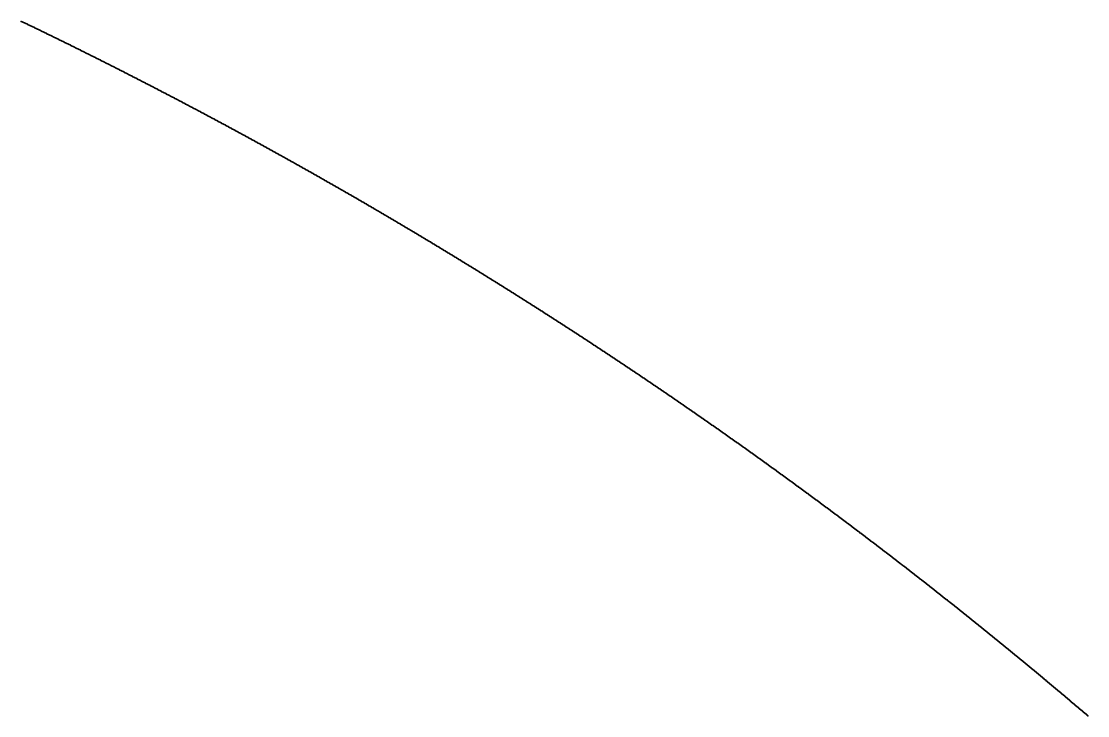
# Model space of a CAD drawing. Header units: metres. Extents: x -84 to 84, y -84 to 84.
# Drawn here: x 36.35 to 54.55, y 63.93 to 75.79 of the extents above; entities that cross this region are included whole.
import ezdxf

# ---------------------------------------------------------------- set-up
doc = ezdxf.new("R2010")
doc.units = ezdxf.units.M

msp = doc.modelspace()

# ---------------------------------------------------------------- linework, layer by layer
for p in [(36.349, 75.788), (36.362, 75.782), (36.376, 75.776), (36.389, 75.769), (36.402, 75.763), (36.415, 75.757), (36.428, 75.75), (36.442, 75.744), (36.455, 75.737), (36.468, 75.731), (36.481, 75.725), (36.494, 75.718), (36.508, 75.712), (36.521, 75.706), (36.534, 75.699), (36.547, 75.693), (36.56, 75.686), (36.574, 75.68), (36.587, 75.674), (36.6, 75.667), (36.613, 75.661), (36.627, 75.654), (36.64, 75.648), (36.653, 75.642), (36.666, 75.635), (36.679, 75.629), (36.692, 75.622), (36.706, 75.616), (36.719, 75.61), (36.732, 75.603), (36.745, 75.597), (36.758, 75.59), (36.772, 75.584), (36.785, 75.577), (36.798, 75.571), (36.811, 75.565), (36.824, 75.558), (36.838, 75.552), (36.851, 75.545), (36.864, 75.539), (36.877, 75.532), (36.89, 75.526), (36.903, 75.52), (36.917, 75.513), (36.93, 75.507), (36.943, 75.5), (36.956, 75.494), (36.969, 75.487), (36.982, 75.481), (36.996, 75.474), (37.009, 75.468), (37.022, 75.461), (37.035, 75.455), (37.048, 75.448), (37.061, 75.442), (37.075, 75.436), (37.088, 75.429), (37.101, 75.423), (37.114, 75.416), (37.127, 75.41), (37.14, 75.403), (37.154, 75.397), (37.167, 75.39), (37.18, 75.384), (37.193, 75.377), (37.206, 75.371), (37.219, 75.364), (37.232, 75.358), (37.246, 75.351), (37.259, 75.345), (37.272, 75.338), (37.285, 75.332), (37.298, 75.325), (37.311, 75.319), (37.324, 75.312), (37.338, 75.305), (37.351, 75.299), (37.364, 75.292), (37.377, 75.286), (37.39, 75.279), (37.403, 75.273), (37.416, 75.266), (37.43, 75.26), (37.443, 75.253), (37.456, 75.247), (37.469, 75.24), (37.482, 75.234), (37.495, 75.227), (37.508, 75.22), (37.521, 75.214), (37.535, 75.207), (37.548, 75.201), (37.561, 75.194), (37.574, 75.188), (37.587, 75.181), (37.6, 75.175), (37.613, 75.168), (37.626, 75.161), (37.64, 75.155), (37.653, 75.148), (37.666, 75.142), (37.679, 75.135), (37.692, 75.128), (37.705, 75.122), (37.718, 75.115), (37.731, 75.109), (37.744, 75.102), (37.757, 75.095), (37.771, 75.089), (37.784, 75.082), (37.797, 75.076), (37.81, 75.069), (37.823, 75.062), (37.836, 75.056), (37.849, 75.049), (37.862, 75.043), (37.875, 75.036), (37.888, 75.029), (37.902, 75.023), (37.915, 75.016), (37.928, 75.01), (37.941, 75.003), (37.954, 74.996), (37.967, 74.99), (37.98, 74.983), (37.993, 74.976), (38.006, 74.97), (38.019, 74.963), (38.032, 74.956), (38.045, 74.95), (38.059, 74.943), (38.072, 74.936), (38.085, 74.93), (38.098, 74.923), (38.111, 74.917), (38.124, 74.91), (38.137, 74.903), (38.15, 74.897), (38.163, 74.89), (38.176, 74.883), (38.189, 74.877), (38.202, 74.87), (38.215, 74.863), (38.228, 74.856), (38.241, 74.85), (38.255, 74.843), (38.268, 74.836), (38.281, 74.83), (38.294, 74.823), (38.307, 74.816), (38.32, 74.81), (38.333, 74.803), (38.346, 74.796), (38.359, 74.79), (38.372, 74.783), (38.385, 74.776), (38.398, 74.769), (38.411, 74.763), (38.424, 74.756), (38.437, 74.749), (38.45, 74.743), (38.463, 74.736), (38.476, 74.729), (38.489, 74.722), (38.502, 74.716), (38.515, 74.709), (38.528, 74.702), (38.541, 74.696), (38.555, 74.689), (38.568, 74.682), (38.581, 74.675), (38.594, 74.669), (38.607, 74.662), (38.62, 74.655), (38.633, 74.648), (38.646, 74.642), (38.659, 74.635), (38.672, 74.628), (38.685, 74.621), (38.698, 74.615), (38.711, 74.608), (38.724, 74.601), (38.737, 74.594), (38.75, 74.587), (38.763, 74.581), (38.776, 74.574), (38.789, 74.567), (38.802, 74.56), (38.815, 74.554), (38.828, 74.547), (38.841, 74.54), (38.854, 74.533), (38.867, 74.526), (38.88, 74.52), (38.893, 74.513), (38.906, 74.506), (38.919, 74.499), (38.932, 74.492), (38.945, 74.486), (38.958, 74.479), (38.971, 74.472), (38.984, 74.465), (38.997, 74.458), (39.01, 74.452), (39.023, 74.445), (39.036, 74.438), (39.049, 74.431), (39.062, 74.424), (39.075, 74.417), (39.088, 74.411), (39.101, 74.404), (39.114, 74.397), (39.127, 74.39), (39.14, 74.383), (39.153, 74.376), (39.166, 74.37), (39.179, 74.363), (39.192, 74.356), (39.205, 74.349), (39.218, 74.342), (39.231, 74.335), (39.243, 74.329), (39.256, 74.322), (39.269, 74.315), (39.282, 74.308), (39.295, 74.301), (39.308, 74.294), (39.321, 74.287), (39.334, 74.28), (39.347, 74.274), (39.36, 74.267), (39.373, 74.26), (39.386, 74.253), (39.399, 74.246), (39.412, 74.239), (39.425, 74.232), (39.438, 74.225), (39.451, 74.219), (39.464, 74.212), (39.477, 74.205), (39.49, 74.198), (39.503, 74.191), (39.516, 74.184), (39.528, 74.177), (39.541, 74.17), (39.554, 74.163), (39.567, 74.156), (39.58, 74.149), (39.593, 74.143), (39.606, 74.136), (39.619, 74.129), (39.632, 74.122), (39.645, 74.115), (39.658, 74.108), (39.671, 74.101), (39.684, 74.094), (39.697, 74.087), (39.71, 74.08), (39.722, 74.073), (39.735, 74.066), (39.748, 74.059), (39.761, 74.052), (39.774, 74.045), (39.787, 74.039), (39.8, 74.032), (39.813, 74.025), (39.826, 74.018), (39.839, 74.011), (39.852, 74.004), (39.865, 73.997), (39.877, 73.99), (39.89, 73.983), (39.903, 73.976), (39.916, 73.969), (39.929, 73.962), (39.942, 73.955), (39.955, 73.948), (39.968, 73.941), (39.981, 73.934), (39.994, 73.927), (40.006, 73.92), (40.019, 73.913), (40.032, 73.906), (40.045, 73.899), (40.058, 73.892), (40.071, 73.885), (40.084, 73.878), (40.097, 73.871), (40.11, 73.864), (40.123, 73.857), (40.135, 73.85), (40.148, 73.843), (40.161, 73.836), (40.174, 73.829), (40.187, 73.822), (40.2, 73.815), (40.213, 73.808), (40.226, 73.801), (40.238, 73.794), (40.251, 73.787), (40.264, 73.78), (40.277, 73.773), (40.29, 73.766), (40.303, 73.759), (40.316, 73.752), (40.329, 73.745), (40.341, 73.737), (40.354, 73.73), (40.367, 73.723), (40.38, 73.716), (40.393, 73.709), (40.406, 73.702), (40.419, 73.695), (40.431, 73.688), (40.444, 73.681), (40.457, 73.674), (40.47, 73.667), (40.483, 73.66), (40.496, 73.653), (40.509, 73.646), (40.521, 73.639), (40.534, 73.632), (40.547, 73.624), (40.56, 73.617), (40.573, 73.61), (40.586, 73.603), (40.598, 73.596), (40.611, 73.589), (40.624, 73.582), (40.637, 73.575), (40.65, 73.568), (40.663, 73.561), (40.675, 73.553), (40.688, 73.546), (40.701, 73.539), (40.714, 73.532), (40.727, 73.525), (40.74, 73.518), (40.752, 73.511), (40.765, 73.504), (40.778, 73.497), (40.791, 73.489), (40.804, 73.482), (40.817, 73.475), (40.829, 73.468), (40.842, 73.461), (40.855, 73.454), (40.868, 73.447), (40.881, 73.439), (40.893, 73.432), (40.906, 73.425), (40.919, 73.418), (40.932, 73.411), (40.945, 73.404), (40.957, 73.397), (40.97, 73.389), (40.983, 73.382), (40.996, 73.375), (41.009, 73.368), (41.021, 73.361), (41.034, 73.354), (41.047, 73.346), (41.06, 73.339), (41.073, 73.332), (41.085, 73.325), (41.098, 73.318), (41.111, 73.311), (41.124, 73.303), (41.137, 73.296), (41.149, 73.289), (41.162, 73.282), (41.175, 73.275), (41.188, 73.267), (41.201, 73.26), (41.213, 73.253), (41.226, 73.246), (41.239, 73.239), (41.252, 73.231), (41.264, 73.224), (41.277, 73.217), (41.29, 73.21), (41.303, 73.203), (41.316, 73.195), (41.328, 73.188), (41.341, 73.181), (41.354, 73.174), (41.367, 73.166), (41.379, 73.159), (41.392, 73.152), (41.405, 73.145), (41.418, 73.137), (41.43, 73.13), (41.443, 73.123), (41.456, 73.116), (41.469, 73.109), (41.481, 73.101), (41.494, 73.094), (41.507, 73.087), (41.52, 73.08), (41.532, 73.072), (41.545, 73.065), (41.558, 73.058), (41.571, 73.05), (41.583, 73.043), (41.596, 73.036), (41.609, 73.029), (41.622, 73.021), (41.634, 73.014), (41.647, 73.007), (41.66, 73), (41.673, 72.992), (41.685, 72.985), (41.698, 72.978), (41.711, 72.97), (41.723, 72.963), (41.736, 72.956), (41.749, 72.949), (41.762, 72.941), (41.774, 72.934), (41.787, 72.927), (41.8, 72.919), (41.813, 72.912), (41.825, 72.905), (41.838, 72.897), (41.851, 72.89), (41.863, 72.883), (41.876, 72.876), (41.889, 72.868), (41.902, 72.861), (41.914, 72.854), (41.927, 72.846), (41.94, 72.839), (41.952, 72.832), (41.965, 72.824), (41.978, 72.817), (41.991, 72.81), (42.003, 72.802), (42.016, 72.795), (42.029, 72.788), (42.041, 72.78), (42.054, 72.773), (42.067, 72.766), (42.079, 72.758), (42.092, 72.751), (42.105, 72.743), (42.117, 72.736), (42.13, 72.729), (42.143, 72.721), (42.156, 72.714), (42.168, 72.707), (42.181, 72.699), (42.194, 72.692), (42.206, 72.685), (42.219, 72.677), (42.232, 72.67), (42.244, 72.662), (42.257, 72.655), (42.27, 72.648), (42.282, 72.64), (42.295, 72.633), (42.308, 72.625), (42.32, 72.618), (42.333, 72.611), (42.346, 72.603), (42.358, 72.596), (42.371, 72.588), (42.384, 72.581), (42.396, 72.574), (42.409, 72.566), (42.422, 72.559), (42.434, 72.551), (42.447, 72.544), (42.46, 72.537), (42.472, 72.529), (42.485, 72.522), (42.498, 72.514), (42.51, 72.507), (42.523, 72.5), (42.536, 72.492), (42.548, 72.485), (42.561, 72.477), (42.573, 72.47), (42.586, 72.462), (42.599, 72.455), (42.611, 72.447), (42.624, 72.44), (42.637, 72.433), (42.649, 72.425), (42.662, 72.418), (42.675, 72.41), (42.687, 72.403), (42.7, 72.395), (42.712, 72.388), (42.725, 72.38), (42.738, 72.373), (42.75, 72.365), (42.763, 72.358), (42.776, 72.35), (42.788, 72.343), (42.801, 72.336), (42.813, 72.328), (42.826, 72.321), (42.839, 72.313), (42.851, 72.306), (42.864, 72.298), (42.877, 72.291), (42.889, 72.283), (42.902, 72.276), (42.914, 72.268), (42.927, 72.261), (42.94, 72.253), (42.952, 72.246), (42.965, 72.238), (42.977, 72.231), (42.99, 72.223), (43.003, 72.216), (43.015, 72.208), (43.028, 72.201), (43.04, 72.193), (43.053, 72.186), (43.066, 72.178), (43.078, 72.17), (43.091, 72.163), (43.103, 72.155), (43.116, 72.148), (43.128, 72.14), (43.141, 72.133), (43.154, 72.125), (43.166, 72.118), (43.179, 72.11), (43.191, 72.103), (43.204, 72.095), (43.217, 72.088), (43.229, 72.08), (43.242, 72.072), (43.254, 72.065), (43.267, 72.057), (43.279, 72.05), (43.292, 72.042), (43.305, 72.035), (43.317, 72.027), (43.33, 72.02), (43.342, 72.012), (43.355, 72.004), (43.367, 71.997), (43.38, 71.989), (43.393, 71.982), (43.405, 71.974), (43.418, 71.966), (43.43, 71.959), (43.443, 71.951), (43.455, 71.944), (43.468, 71.936), (43.48, 71.929), (43.493, 71.921), (43.505, 71.913), (43.518, 71.906), (43.531, 71.898), (43.543, 71.89), (43.556, 71.883), (43.568, 71.875), (43.581, 71.868), (43.593, 71.86), (43.606, 71.852), (43.618, 71.845), (43.631, 71.837), (43.643, 71.83), (43.656, 71.822), (43.668, 71.814), (43.681, 71.807), (43.694, 71.799), (43.706, 71.791), (43.719, 71.784), (43.731, 71.776), (43.744, 71.768), (43.756, 71.761), (43.769, 71.753), (43.781, 71.746), (43.794, 71.738), (43.806, 71.73), (43.819, 71.723), (43.831, 71.715), (43.844, 71.707), (43.856, 71.7), (43.869, 71.692), (43.881, 71.684), (43.894, 71.677), (43.906, 71.669), (43.919, 71.661), (43.931, 71.654), (43.944, 71.646), (43.956, 71.638), (43.969, 71.631), (43.981, 71.623), (43.994, 71.615), (44.006, 71.608), (44.019, 71.6), (44.031, 71.592), (44.044, 71.584), (44.056, 71.577), (44.069, 71.569), (44.081, 71.561), (44.094, 71.554), (44.106, 71.546), (44.119, 71.538), (44.131, 71.531), (44.144, 71.523), (44.156, 71.515), (44.169, 71.507), (44.181, 71.5), (44.193, 71.492), (44.206, 71.484), (44.218, 71.477), (44.231, 71.469), (44.243, 71.461), (44.256, 71.453), (44.268, 71.446), (44.281, 71.438), (44.293, 71.43), (44.306, 71.422), (44.318, 71.415), (44.331, 71.407), (44.343, 71.399), (44.355, 71.391), (44.368, 71.384), (44.38, 71.376), (44.393, 71.368), (44.405, 71.36), (44.418, 71.353), (44.43, 71.345), (44.443, 71.337), (44.455, 71.329), (44.468, 71.322), (44.48, 71.314), (44.492, 71.306), (44.505, 71.298), (44.517, 71.29), (44.53, 71.283), (44.542, 71.275), (44.555, 71.267), (44.567, 71.259), (44.579, 71.252), (44.592, 71.244), (44.604, 71.236), (44.617, 71.228), (44.629, 71.22), (44.642, 71.213), (44.654, 71.205), (44.666, 71.197), (44.679, 71.189), (44.691, 71.181), (44.704, 71.174), (44.716, 71.166), (44.729, 71.158), (44.741, 71.15), (44.753, 71.142), (44.766, 71.134), (44.778, 71.127), (44.791, 71.119), (44.803, 71.111), (44.815, 71.103), (44.828, 71.095), (44.84, 71.088), (44.853, 71.08), (44.865, 71.072), (44.877, 71.064), (44.89, 71.056), (44.902, 71.048), (44.915, 71.04), (44.927, 71.033), (44.939, 71.025), (44.952, 71.017), (44.964, 71.009), (44.977, 71.001), (44.989, 70.993), (45.001, 70.986), (45.014, 70.978), (45.026, 70.97), (45.038, 70.962), (45.051, 70.954), (45.063, 70.946), (45.076, 70.938), (45.088, 70.93), (45.1, 70.923), (45.113, 70.915), (45.125, 70.907), (45.137, 70.899), (45.15, 70.891), (45.162, 70.883), (45.175, 70.875), (45.187, 70.867), (45.199, 70.859), (45.212, 70.852), (45.224, 70.844), (45.236, 70.836), (45.249, 70.828), (45.261, 70.82), (45.273, 70.812), (45.286, 70.804), (45.298, 70.796), (45.31, 70.788), (45.323, 70.78), (45.335, 70.772), (45.347, 70.765), (45.36, 70.757), (45.372, 70.749), (45.385, 70.741), (45.397, 70.733), (45.409, 70.725), (45.422, 70.717), (45.434, 70.709), (45.446, 70.701), (45.459, 70.693), (45.471, 70.685), (45.483, 70.677), (45.496, 70.669), (45.508, 70.661), (45.52, 70.653), (45.533, 70.645), (45.545, 70.638), (45.557, 70.63), (45.569, 70.622), (45.582, 70.614), (45.594, 70.606), (45.606, 70.598), (45.619, 70.59), (45.631, 70.582), (45.643, 70.574), (45.656, 70.566), (45.668, 70.558), (45.68, 70.55), (45.693, 70.542), (45.705, 70.534), (45.717, 70.526), (45.73, 70.518), (45.742, 70.51), (45.754, 70.502), (45.766, 70.494), (45.779, 70.486), (45.791, 70.478), (45.803, 70.47), (45.816, 70.462), (45.828, 70.454), (45.84, 70.446), (45.852, 70.438), (45.865, 70.43), (45.877, 70.422), (45.889, 70.414), (45.902, 70.406), (45.914, 70.398), (45.926, 70.39), (45.938, 70.382), (45.951, 70.374), (45.963, 70.366), (45.975, 70.358), (45.988, 70.35), (46, 70.342), (46.012, 70.334), (46.024, 70.326), (46.037, 70.318), (46.049, 70.309), (46.061, 70.301), (46.073, 70.293), (46.086, 70.285), (46.098, 70.277), (46.11, 70.269), (46.122, 70.261), (46.135, 70.253), (46.147, 70.245), (46.159, 70.237), (46.171, 70.229), (46.184, 70.221), (46.196, 70.213), (46.208, 70.205), (46.22, 70.197), (46.233, 70.189), (46.245, 70.18), (46.257, 70.172), (46.269, 70.164), (46.282, 70.156), (46.294, 70.148), (46.306, 70.14), (46.318, 70.132), (46.331, 70.124), (46.343, 70.116), (46.355, 70.108), (46.367, 70.1), (46.38, 70.091), (46.392, 70.083), (46.404, 70.075), (46.416, 70.067), (46.428, 70.059), (46.441, 70.051), (46.453, 70.043), (46.465, 70.035), (46.477, 70.027), (46.49, 70.018), (46.502, 70.01), (46.514, 70.002), (46.526, 69.994), (46.538, 69.986), (46.551, 69.978), (46.563, 69.97), (46.575, 69.962), (46.587, 69.953), (46.599, 69.945), (46.612, 69.937), (46.624, 69.929), (46.636, 69.921), (46.648, 69.913), (46.66, 69.905), (46.673, 69.896), (46.685, 69.888), (46.697, 69.88), (46.709, 69.872), (46.721, 69.864), (46.734, 69.856), (46.746, 69.847), (46.758, 69.839), (46.77, 69.831), (46.782, 69.823), (46.794, 69.815), (46.807, 69.807), (46.819, 69.798), (46.831, 69.79), (46.843, 69.782), (46.855, 69.774), (46.868, 69.766), (46.88, 69.758), (46.892, 69.749), (46.904, 69.741), (46.916, 69.733), (46.928, 69.725), (46.941, 69.717), (46.953, 69.708), (46.965, 69.7), (46.977, 69.692), (46.989, 69.684), (47.001, 69.676), (47.013, 69.667), (47.026, 69.659), (47.038, 69.651), (47.05, 69.643), (47.062, 69.634), (47.074, 69.626), (47.086, 69.618), (47.099, 69.61), (47.111, 69.602), (47.123, 69.593), (47.135, 69.585), (47.147, 69.577), (47.159, 69.569), (47.171, 69.56), (47.183, 69.552), (47.196, 69.544), (47.208, 69.536), (47.22, 69.527), (47.232, 69.519), (47.244, 69.511), (47.256, 69.503), (47.268, 69.494), (47.28, 69.486), (47.293, 69.478), (47.305, 69.47), (47.317, 69.461), (47.329, 69.453), (47.341, 69.445), (47.353, 69.437), (47.365, 69.428), (47.377, 69.42), (47.39, 69.412), (47.402, 69.403), (47.414, 69.395), (47.426, 69.387), (47.438, 69.379), (47.45, 69.37), (47.462, 69.362), (47.474, 69.354), (47.486, 69.345), (47.498, 69.337), (47.511, 69.329), (47.523, 69.32), (47.535, 69.312), (47.547, 69.304), (47.559, 69.296), (47.571, 69.287), (47.583, 69.279), (47.595, 69.271), (47.607, 69.262), (47.619, 69.254), (47.631, 69.246), (47.644, 69.237), (47.656, 69.229), (47.668, 69.221), (47.68, 69.212), (47.692, 69.204), (47.704, 69.196), (47.716, 69.187), (47.728, 69.179), (47.74, 69.171), (47.752, 69.162), (47.764, 69.154), (47.776, 69.146), (47.788, 69.137), (47.8, 69.129), (47.812, 69.121), (47.825, 69.112), (47.837, 69.104), (47.849, 69.096), (47.861, 69.087), (47.873, 69.079), (47.885, 69.07), (47.897, 69.062), (47.909, 69.054), (47.921, 69.045), (47.933, 69.037), (47.945, 69.029), (47.957, 69.02), (47.969, 69.012), (47.981, 69.004), (47.993, 68.995), (48.005, 68.987), (48.017, 68.978), (48.029, 68.97), (48.041, 68.962), (48.053, 68.953), (48.065, 68.945), (48.077, 68.936), (48.089, 68.928), (48.101, 68.92), (48.113, 68.911), (48.125, 68.903), (48.137, 68.894), (48.15, 68.886), (48.162, 68.878), (48.174, 68.869), (48.186, 68.861), (48.198, 68.852), (48.21, 68.844), (48.222, 68.835), (48.234, 68.827), (48.246, 68.819), (48.258, 68.81), (48.27, 68.802), (48.282, 68.793), (48.294, 68.785), (48.306, 68.776), (48.318, 68.768), (48.33, 68.76), (48.342, 68.751), (48.354, 68.743), (48.366, 68.734), (48.378, 68.726), (48.39, 68.717), (48.402, 68.709), (48.414, 68.7), (48.426, 68.692), (48.437, 68.683), (48.449, 68.675), (48.461, 68.667), (48.473, 68.658), (48.485, 68.65), (48.497, 68.641), (48.509, 68.633), (48.521, 68.624), (48.533, 68.616), (48.545, 68.607), (48.557, 68.599), (48.569, 68.59), (48.581, 68.582), (48.593, 68.573), (48.605, 68.565), (48.617, 68.556), (48.629, 68.548), (48.641, 68.539), (48.653, 68.531), (48.665, 68.522), (48.677, 68.514), (48.689, 68.505), (48.701, 68.497), (48.713, 68.488), (48.725, 68.48), (48.737, 68.471), (48.749, 68.463), (48.76, 68.454), (48.772, 68.446), (48.784, 68.437), (48.796, 68.429), (48.808, 68.42), (48.82, 68.412), (48.832, 68.403), (48.844, 68.395), (48.856, 68.386), (48.868, 68.378), (48.88, 68.369), (48.892, 68.36), (48.904, 68.352), (48.916, 68.343), (48.927, 68.335), (48.939, 68.326), (48.951, 68.318), (48.963, 68.309), (48.975, 68.301), (48.987, 68.292), (48.999, 68.284), (49.011, 68.275), (49.023, 68.266), (49.035, 68.258), (49.047, 68.249), (49.059, 68.241), (49.07, 68.232), (49.082, 68.224), (49.094, 68.215), (49.106, 68.206), (49.118, 68.198), (49.13, 68.189), (49.142, 68.181), (49.154, 68.172), (49.166, 68.163), (49.177, 68.155), (49.189, 68.146), (49.201, 68.138), (49.213, 68.129), (49.225, 68.121), (49.237, 68.112), (49.249, 68.103), (49.261, 68.095), (49.273, 68.086), (49.284, 68.077), (49.296, 68.069), (49.308, 68.06), (49.32, 68.052), (49.332, 68.043), (49.344, 68.034), (49.356, 68.026), (49.368, 68.017), (49.379, 68.009), (49.391, 68), (49.403, 67.991), (49.415, 67.983), (49.427, 67.974), (49.439, 67.965), (49.451, 67.957), (49.462, 67.948), (49.474, 67.939), (49.486, 67.931), (49.498, 67.922), (49.51, 67.914), (49.522, 67.905), (49.533, 67.896), (49.545, 67.888), (49.557, 67.879), (49.569, 67.87), (49.581, 67.862), (49.593, 67.853), (49.605, 67.844), (49.616, 67.836), (49.628, 67.827), (49.64, 67.818), (49.652, 67.81), (49.664, 67.801), (49.676, 67.792), (49.687, 67.784), (49.699, 67.775), (49.711, 67.766), (49.723, 67.758), (49.735, 67.749), (49.746, 67.74), (49.758, 67.731), (49.77, 67.723), (49.782, 67.714), (49.794, 67.705), (49.805, 67.697), (49.817, 67.688), (49.829, 67.679), (49.841, 67.671), (49.853, 67.662), (49.865, 67.653), (49.876, 67.644), (49.888, 67.636), (49.9, 67.627), (49.912, 67.618), (49.924, 67.61), (49.935, 67.601), (49.947, 67.592), (49.959, 67.583), (49.971, 67.575), (49.982, 67.566), (49.994, 67.557), (50.006, 67.548), (50.018, 67.54), (50.03, 67.531), (50.041, 67.522), (50.053, 67.514), (50.065, 67.505), (50.077, 67.496), (50.088, 67.487), (50.1, 67.479), (50.112, 67.47), (50.124, 67.461), (50.136, 67.452), (50.147, 67.444), (50.159, 67.435), (50.171, 67.426), (50.183, 67.417), (50.194, 67.408), (50.206, 67.4), (50.218, 67.391), (50.23, 67.382), (50.241, 67.373), (50.253, 67.365), (50.265, 67.356), (50.277, 67.347), (50.288, 67.338), (50.3, 67.329), (50.312, 67.321), (50.324, 67.312), (50.335, 67.303), (50.347, 67.294), (50.359, 67.286), (50.371, 67.277), (50.382, 67.268), (50.394, 67.259), (50.406, 67.25), (50.418, 67.242), (50.429, 67.233), (50.441, 67.224), (50.453, 67.215), (50.464, 67.206), (50.476, 67.197), (50.488, 67.189), (50.5, 67.18), (50.511, 67.171), (50.523, 67.162), (50.535, 67.153), (50.546, 67.145), (50.558, 67.136), (50.57, 67.127), (50.582, 67.118), (50.593, 67.109), (50.605, 67.1), (50.617, 67.092), (50.628, 67.083), (50.64, 67.074), (50.652, 67.065), (50.663, 67.056), (50.675, 67.047), (50.687, 67.038), (50.699, 67.03), (50.71, 67.021), (50.722, 67.012), (50.734, 67.003), (50.745, 66.994), (50.757, 66.985), (50.769, 66.976), (50.78, 66.968), (50.792, 66.959), (50.804, 66.95), (50.815, 66.941), (50.827, 66.932), (50.839, 66.923), (50.85, 66.914), (50.862, 66.905), (50.874, 66.896), (50.885, 66.888), (50.897, 66.879), (50.909, 66.87), (50.92, 66.861), (50.932, 66.852), (50.944, 66.843), (50.955, 66.834), (50.967, 66.825), (50.979, 66.816), (50.99, 66.808), (51.002, 66.799), (51.014, 66.79), (51.025, 66.781), (51.037, 66.772), (51.049, 66.763), (51.06, 66.754), (51.072, 66.745), (51.084, 66.736), (51.095, 66.727), (51.107, 66.718), (51.119, 66.709), (51.13, 66.701), (51.142, 66.692), (51.153, 66.683), (51.165, 66.674), (51.177, 66.665), (51.188, 66.656), (51.2, 66.647), (51.212, 66.638), (51.223, 66.629), (51.235, 66.62), (51.246, 66.611), (51.258, 66.602), (51.27, 66.593), (51.281, 66.584), (51.293, 66.575), (51.304, 66.566), (51.316, 66.557), (51.328, 66.548), (51.339, 66.539), (51.351, 66.53), (51.363, 66.521), (51.374, 66.513), (51.386, 66.504), (51.397, 66.495), (51.409, 66.486), (51.421, 66.477), (51.432, 66.468), (51.444, 66.459), (51.455, 66.45), (51.467, 66.441), (51.478, 66.432), (51.49, 66.423), (51.502, 66.414), (51.513, 66.405), (51.525, 66.396), (51.536, 66.387), (51.548, 66.378), (51.56, 66.369), (51.571, 66.36), (51.583, 66.351), (51.594, 66.342), (51.606, 66.333), (51.617, 66.324), (51.629, 66.315), (51.641, 66.306), (51.652, 66.297), (51.664, 66.288), (51.675, 66.279), (51.687, 66.269), (51.698, 66.26), (51.71, 66.251), (51.722, 66.242), (51.733, 66.233), (51.745, 66.224), (51.756, 66.215), (51.768, 66.206), (51.779, 66.197), (51.791, 66.188), (51.802, 66.179), (51.814, 66.17), (51.825, 66.161), (51.837, 66.152), (51.849, 66.143), (51.86, 66.134), (51.872, 66.125), (51.883, 66.116), (51.895, 66.107), (51.906, 66.098), (51.918, 66.089), (51.929, 66.079), (51.941, 66.07), (51.952, 66.061), (51.964, 66.052), (51.975, 66.043), (51.987, 66.034), (51.998, 66.025), (52.01, 66.016), (52.021, 66.007), (52.033, 65.998), (52.044, 65.989), (52.056, 65.98), (52.067, 65.97), (52.079, 65.961), (52.09, 65.952), (52.102, 65.943), (52.113, 65.934), (52.125, 65.925), (52.136, 65.916), (52.148, 65.907), (52.159, 65.898), (52.171, 65.889), (52.182, 65.879), (52.194, 65.87), (52.205, 65.861), (52.217, 65.852), (52.228, 65.843), (52.24, 65.834), (52.251, 65.825), (52.263, 65.816), (52.274, 65.806), (52.286, 65.797), (52.297, 65.788), (52.309, 65.779), (52.32, 65.77), (52.332, 65.761), (52.343, 65.752), (52.355, 65.742), (52.366, 65.733), (52.378, 65.724), (52.389, 65.715), (52.4, 65.706), (52.412, 65.697), (52.423, 65.688), (52.435, 65.678), (52.446, 65.669), (52.458, 65.66), (52.469, 65.651), (52.481, 65.642), (52.492, 65.633), (52.504, 65.623), (52.515, 65.614), (52.526, 65.605), (52.538, 65.596), (52.549, 65.587), (52.561, 65.578), (52.572, 65.568), (52.584, 65.559), (52.595, 65.55), (52.607, 65.541), (52.618, 65.532), (52.629, 65.522), (52.641, 65.513), (52.652, 65.504), (52.664, 65.495), (52.675, 65.486), (52.687, 65.476), (52.698, 65.467), (52.709, 65.458), (52.721, 65.449), (52.732, 65.44), (52.744, 65.43), (52.755, 65.421), (52.766, 65.412), (52.778, 65.403), (52.789, 65.394), (52.801, 65.384), (52.812, 65.375), (52.823, 65.366), (52.835, 65.357), (52.846, 65.347), (52.858, 65.338), (52.869, 65.329), (52.88, 65.32), (52.892, 65.31), (52.903, 65.301), (52.915, 65.292), (52.926, 65.283), (52.937, 65.274), (52.949, 65.264), (52.96, 65.255), (52.972, 65.246), (52.983, 65.237), (52.994, 65.227), (53.006, 65.218), (53.017, 65.209), (53.028, 65.199), (53.04, 65.19), (53.051, 65.181), (53.063, 65.172), (53.074, 65.162), (53.085, 65.153), (53.097, 65.144), (53.108, 65.135), (53.119, 65.125), (53.131, 65.116), (53.142, 65.107), (53.153, 65.097), (53.165, 65.088), (53.176, 65.079), (53.188, 65.07), (53.199, 65.06), (53.21, 65.051), (53.222, 65.042), (53.233, 65.032), (53.244, 65.023), (53.256, 65.014), (53.267, 65.005), (53.278, 64.995), (53.29, 64.986), (53.301, 64.977), (53.312, 64.967), (53.324, 64.958), (53.335, 64.949), (53.346, 64.939), (53.358, 64.93), (53.369, 64.921), (53.38, 64.911), (53.392, 64.902), (53.403, 64.893), (53.414, 64.883), (53.426, 64.874), (53.437, 64.865), (53.448, 64.855), (53.459, 64.846), (53.471, 64.837), (53.482, 64.827), (53.493, 64.818), (53.505, 64.809), (53.516, 64.799), (53.527, 64.79), (53.539, 64.781), (53.55, 64.771), (53.561, 64.762), (53.572, 64.753), (53.584, 64.743), (53.595, 64.734), (53.606, 64.725), (53.618, 64.715), (53.629, 64.706), (53.64, 64.696), (53.652, 64.687), (53.663, 64.678), (53.674, 64.668), (53.685, 64.659), (53.697, 64.65), (53.708, 64.64), (53.719, 64.631), (53.73, 64.621), (53.742, 64.612), (53.753, 64.603), (53.764, 64.593), (53.776, 64.584), (53.787, 64.574), (53.798, 64.565), (53.809, 64.556), (53.821, 64.546), (53.832, 64.537), (53.843, 64.527), (53.854, 64.518), (53.866, 64.509), (53.877, 64.499), (53.888, 64.49), (53.899, 64.48), (53.911, 64.471), (53.922, 64.462), (53.933, 64.452), (53.944, 64.443), (53.956, 64.433), (53.967, 64.424), (53.978, 64.414), (53.989, 64.405), (54.001, 64.396), (54.012, 64.386), (54.023, 64.377), (54.034, 64.367), (54.045, 64.358), (54.057, 64.348), (54.068, 64.339), (54.079, 64.33), (54.09, 64.32), (54.102, 64.311), (54.113, 64.301), (54.124, 64.292), (54.135, 64.282), (54.146, 64.273), (54.158, 64.263), (54.169, 64.254), (54.18, 64.244), (54.191, 64.235), (54.202, 64.226), (54.214, 64.216), (54.225, 64.207), (54.236, 64.197), (54.247, 64.188), (54.258, 64.178), (54.27, 64.169), (54.281, 64.159), (54.292, 64.15), (54.303, 64.14), (54.314, 64.131), (54.326, 64.121), (54.337, 64.112), (54.348, 64.102), (54.359, 64.093), (54.37, 64.083), (54.381, 64.074), (54.393, 64.064), (54.404, 64.055), (54.415, 64.045), (54.426, 64.036), (54.437, 64.026), (54.448, 64.017), (54.46, 64.007), (54.471, 63.998), (54.482, 63.988), (54.493, 63.979), (54.504, 63.969), (54.515, 63.96), (54.527, 63.95), (54.538, 63.941), (54.549, 63.931)]:
    msp.add_point(p)

doc.saveas('drawing.dxf')
